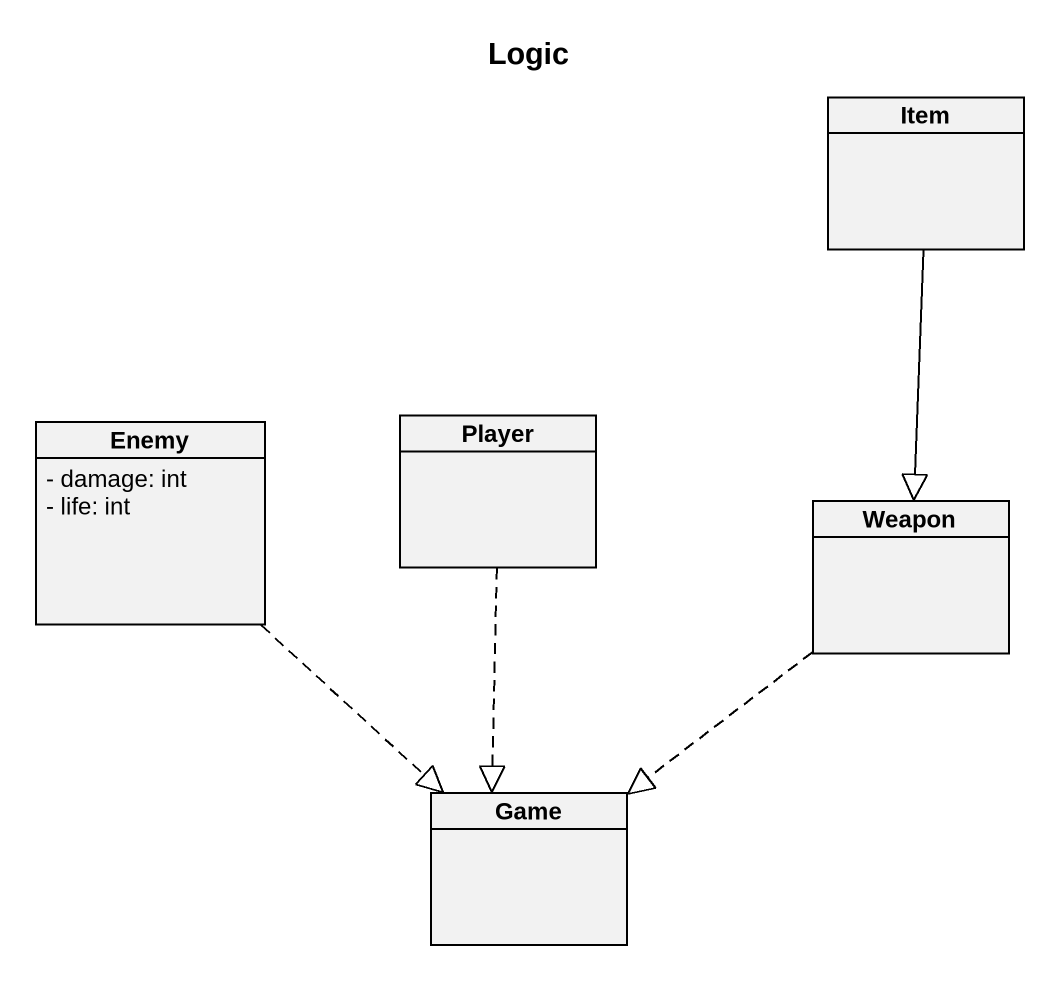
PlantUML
@startuml
title Logic
hide circle
hide empty members
skinparam classAttributeIconSize 0
class Item
class Enemy {
  - damage: int
  - life: int
}
class Player
class Weapon
class Game
Item --|> Weapon
Enemy ..|> Game
Player ..|> Game
Weapon ..|> Game
@enduml
